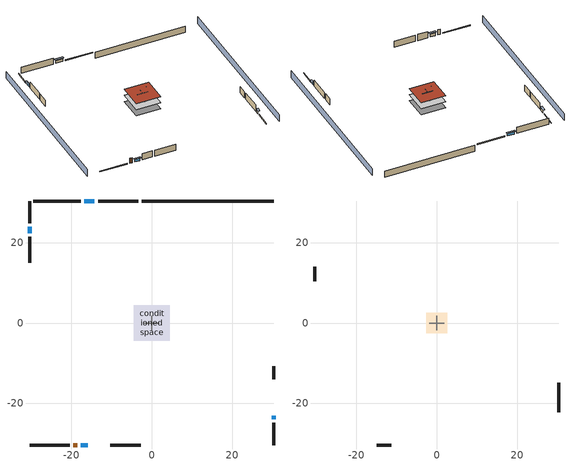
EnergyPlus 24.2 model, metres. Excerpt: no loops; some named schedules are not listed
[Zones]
conditioned space
 floor adiabatic (AdiabaticFloorConstruction): -4.44,-4.44 -4.44,4.44 4.44,4.44 4.44,-4.44 z0.3
 floor foundation (Slab2 construction): -4.44,-4.44 -4.44,4.44 4.44,4.44 4.44,-4.44 z-2.13
 wall outside (RimJoist1 construction): -3.37,30.33 -13.31,30.33 z0.3:0.61
 wall outside (RimJoist2 construction): 30.33,-30.33 30.33,-24.81 z0.3:0.61
 wall outside (RimJoist3 construction): -30.33,-30.33 -20.39,-30.33 z0.3:0.61
 wall outside (RimJoist4 construction): -30.33,30.33 -30.33,24.81 z0.3:0.61
 wall outside (AdiabaticWallConstruction 1): -19.46,-30.33 -18.54,-30.33 z0.3:2.34
 wall outside (AdiabaticWallConstruction): -14.23,30.33 -16.74,30.33 z0.3:1.43; 30.33,-23.88 30.33,-23.11 z0.3:1.31; -17.62,-30.33 -15.87,-30.33 z0.3:1.46; -30.33,23.88 -30.33,22.36 z0.3:1.34
 wall outside (Wall3 construction): -17.67,30.33 -29.4,30.33 z0.3:2.74
 wall outside (Wall4 construction): 30.33,-13.94 30.33,-10.75 z0.3:2.74
 wall outside (Wall7 construction): -10.35,-30.33 -2.72,-30.33 z0.3:2.74
 wall outside (Wall8 construction): -30.33,21.44 -30.33,14.92 z0.3:2.74
 wall foundation (FoundationWall1 construction): 30.33,30.33 -2.44,30.33 z-2.13:0.3
 wall to garage (Wall5 construction): -1.83,0 1.83,0 z0.3:2.74
 wall to garage (Wall6 construction): 0,-1.83 0,1.83 z0.3:2.74
 window (WindowConstruction): -14.24,30.33 -16.74,30.33 z0.3:1.43
 window (WindowConstruction 1): 30.33,-23.88 30.33,-23.11 z0.3:1.31
 window (WindowConstruction 2): -17.62,-30.33 -15.87,-30.33 z0.3:1.46
 window (WindowConstruction 3): -30.33,23.88 -30.33,22.36 z0.3:1.34
 door (Door): -19.46,-30.33 -18.55,-30.33 z0.3:2.34
 ceiling adiabatic (AdiabaticFloorConstruction): 4.44,-4.44 4.44,4.44 -4.44,4.44 -4.44,-4.44 z0.3
 roof outside (Roof2 construction): -4.44,4.44 -4.44,-4.44 4.44,-4.44 4.44,4.44 z2.74
garage
 floor foundation (Slab1 construction): -2.59,-2.59 -2.59,2.59 2.59,2.59 2.59,-2.59 z0
 wall outside (Wall1 construction): 30.33,-22.18 30.33,-14.87 z0.3:2.74
 wall outside (Wall2 construction): -14.94,-30.33 -11.28,-30.33 z0.3:2.74
 wall outside (Wall9 construction): -30.33,13.99 -30.33,10.33 z0.3:2.74
 roof outside (Roof1 construction): -2.59,2.59 -2.59,-2.59 2.59,-2.59 2.59,2.59 z2.74
shading: -34.9,30.33 -34.9,-30.33 / 34.9,-30.33 34.9,30.33 z0:2.74; -17.04,30.33 -13.93,30.33 -13.93,30.93 -17.04,30.93 z1.74; 30.33,-22.81 30.33,-24.18 30.93,-24.18 30.93,-22.81 z1.62; -15.56,-30.33 -17.92,-30.33 -17.92,-30.93 -15.56,-30.93 z1.77; -30.33,22.06 -30.33,24.18 -30.93,24.18 -30.93,22.06 z1.65
[Building]
Building 1: Terrain=Suburbs
[Site:Location]
Portland Intl Arpt_OR: Latitude {deg}=45.59; Longitude {deg}=-122.6; Time Zone {hr}=-8; Elevation {m}=33; Keep Site Location Information=Yes
[Site:GroundTemperature:Shallow]
10.2558, 8.96328, 8.85977, 9.47314, 11.9355, 14.3863, 16.5111, 17.8571, 17.9714, 16.8767, 14.8061, 12.4304
[Site:WaterMainsTemperature]
Calculation Method=Schedule; Temperature Schedule=mains temperature schedule
[Material] Roughness=Rough; Thermal Absorptance=0.9
Name | Thickness {m} | Conductivity {W/m-K} | Density {kg/m3} | Specific Heat {J/kg-K} | Solar Absorptance | Visible Absorptance
asphalt or fiberglass shingles | 0.00635 | 0.162714 | 1121.4 | 1465.45 | 0.85 | 0.85
concrete 4.0 in. | 0.1016 | 1.803125 | 2242.8 | 837.4 | 0.7 | 0.7
concrete 8.0 in. | 0.2032 | 1.803125 | 2242.8 | 837.4 | 0.7 | 0.7
door material | 0.04445 | 0.0612267 | 512.64 | 1214.23 | 0.7 | 0.7
floor covering | 0.0127 | 0.0450781 | 54.468 | 1339.84 | 0.9 | 0.9
floor covering 1 | 0.0127 | 0.0433444 | 54.468 | 1339.84 | 0.6 | 0.6
floor rigid ins; wall rigid ins | 0.512978 | 0.029427 | 32.04 | 1214.23 | 0.7 | 0.7
floor stud and cavity | 0.1397 | 1.75129 | 37.0049 | 1207.88 | 0.7 | 0.7
furniture material conditioned space 1; furniture material garage 1 | 0.1524 | 0.115458 | 640.8 | 1214.23 | 0.6 | 0.6
gypsum board | 0.0127 | 0.160291 | 801 | 837.4 | 0.6 | 0.6
gypsum board 1 | 0.0127 | 0.160291 | 801 | 837.4 | 0.7 | 0.7
osb sheathing 0.5 in. | 0.0127 | 0.115458 | 512.64 | 1214.23 | 0.6 | 0.6
osb sheathing 0.5 in. 1; osb sheathing 0.5 in. 2; osb sheathing 0.5 in. 3 | 0.0127 | 0.115458 | 512.64 | 1214.23 | 0.7 | 0.7
osb sheathing 0.75 in. | 0.01905 | 0.115458 | 512.64 | 1214.23 | 0.7 | 0.7
rim joist stud and cavity | 0.0508 | 0.178688 | 50.32683 | 1063.81 | 0.6 | 0.6
roof rigid ins | 0.00254769 | 0.029427 | 32.04 | 1214.23 | 0.7 | 0.7
roof rigid ins 1 | 0.051816 | 0.029427 | 32.04 | 1214.23 | 0.7 | 0.7
roof stud and cavity | 0.2032 | 0.133729 | 78.34581 | 1123.46 | 0.7 | 0.7
wall stud and cavity | 0.1397 | 0.727959 | 139.0536 | 1170.24 | 0.6 | 0.6
wall stud and cavity 1 | 0.1397 | 0.550994 | 139.0536 | 1170.24 | 0.7 | 0.7
wall stud and cavity 2 | 0.1397 | 0.335416 | 139.0536 | 1170.24 | 0.7 | 0.7
wall stud and cavity 3 | 0.0889 | 0.380278 | 52.3479 | 1209.89 | 0.7 | 0.7
wall stud and cavity 4 | 0.0889 | 0.391764 | 83.0341 | 1211.67 | 0.7 | 0.7
wood siding | 0.0254 | 0.102417 | 544.68 | 1172.36 | 0.85 | 0.85
wood siding 1; wood siding 2 | 0.0254 | 0.102417 | 544.68 | 1172.36 | 0.7 | 0.7
[WindowMaterial:SimpleGlazingSystem]
WindowMaterial: U-Factor {W/m2-K}=2.15764; Solar Heat Gain Coefficient=0.44
[Construction]
AdiabaticFloorConstruction: floor stud and cavity, floor rigid ins, osb sheathing 0.75 in., floor covering 1
AdiabaticWallConstruction: wood siding 1, wall rigid ins, wall stud and cavity 3, gypsum board
AdiabaticWallConstruction 1: wood siding 2, wall rigid ins, wall stud and cavity 3, gypsum board
Door: door material
FoundationWall1 construction: concrete 8.0 in., gypsum board 1
furniture construction conditioned space 1: furniture material conditioned space 1
furniture construction garage 1: furniture material garage 1
PartitionWallConstruction: gypsum board, wall stud and cavity 4, gypsum board
RimJoist1 construction; RimJoist2 construction; RimJoist3 construction; RimJoist4 construction: wood siding, rim joist stud and cavity
Roof1 construction: asphalt or fiberglass shingles, roof rigid ins, osb sheathing 0.5 in.
Roof2 construction: asphalt or fiberglass shingles, roof rigid ins 1, osb sheathing 0.75 in., roof stud and cavity, gypsum board
Slab1 construction: concrete 4.0 in.
Slab2 construction: concrete 4.0 in., floor covering
Wall1 construction; Wall2 construction: wood siding, osb sheathing 0.5 in. 1, wall stud and cavity
Wall3 construction; Wall4 construction: wood siding, osb sheathing 0.5 in. 1, wall stud and cavity 1, gypsum board
Wall5 construction: osb sheathing 0.5 in. 2, wall stud and cavity 2, gypsum board
Wall6 construction: osb sheathing 0.5 in. 3, wall stud and cavity 2, gypsum board
Wall7 construction; Wall8 construction: wood siding, osb sheathing 0.5 in. 3, wall stud and cavity 1, gypsum board
Wall9 construction: wood siding, osb sheathing 0.5 in. 3, wall stud and cavity
WindowConstruction; WindowConstruction 1; WindowConstruction 2; WindowConstruction 3: WindowMaterial
[Zone] Multiplier=1; Part of Total Floor Area=Yes
Name | Volume {m3}
conditioned space | 384.656
garage | 65.242
[Space]
Name | Zone | Volume {m3}
conditioned space 1 | conditioned space | 384.656
garage 1 | garage | 65.242
[SurfaceProperty:ExposedFoundationPerimeter] Exposed Perimeter Calculation Method=TotalExposedPerimeter
Name | Total Exposed Perimeter {m}
Slab2 | 32.766
Slab1 | 14.6304
[SurfaceProperty:IncidentSolarMultiplier] Incident Solar Multiplier=1; Incident Solar Multiplier Schedule=trans schedule winter=0.85 summer=0.7
Window1; Window2; Window3; Window4
[InternalMass]
Name | Construction | Zone or ZoneList | Space or SpaceList | Surface Area {m2}
furniture mass conditioned space 1 | furniture construction conditioned space 1 | conditioned space | conditioned space 1 | 63.09974
partition wall mass | PartitionWallConstruction | conditioned space | conditioned space 1 | 157.749
furniture mass garage 1 | furniture construction garage 1 | garage | garage 1 | 2.67561
[Lights] Design Level Calculation Method=LightingLevel; Return Air Fraction=0; Fraction Radiant=0.6; Fraction Visible=0.2; Fraction Replaceable=1
Name | Zone or ZoneList or Space or SpaceList | Schedule | Lighting Level {W}
interior lighting | conditioned space 1 | lighting_interior | 1046.05
garage lighting | garage 1 | lighting_garage | 53.7616
[People]
occupants: Zone or ZoneList or Space or SpaceList=conditioned space 1; Number of People Schedule=occupants; Number of People Calculation Method=People; Number of People=2; Fraction Radiant=0.314171; Sensible Heat Fraction=0.56303; Activity Level Schedule=occupants activity schedule; Carbon Dioxide Generation Rate {m3/s-W}=0; Enable ASHRAE 55 Comfort Warnings=No; Mean Radiant Temperature Calculation Type=EnclosureAveraged
[ElectricEquipment] Design Level Calculation Method=EquipmentLevel
Name | Zone or ZoneList or Space or SpaceList | Schedule | Design Level {W} | Fraction Latent | Fraction Radiant | Fraction Lost
clothes dryer | conditioned space 1 | clothes_dryer | 6965.73 | 0.015 | 0.081 | 0.85
clothes washer | conditioned space 1 | clothes_washer | 382.617 | 0.03 | 0.162 | 0.7
cooking range | conditioned space 1 | cooking_range | 1383.59 | 0.08 | 0.432 | 0.2
dishwasher | conditioned space 1 | dishwasher | 609.984 | 0.3 | 0.18 | 0.4
fridge | conditioned space 1 | fridge schedule | 49.4292 | 0 | 0.6 | 0
mech vent bath fan 0 | conditioned space 1 | mech vent bath fan 0 schedule | 30 | 0 | 0 | 1
mech vent house fan | conditioned space 1 | mech vent house fan schedule | 0 | 0 | 0 | 1
mech vent house fan cfis | conditioned space 1 | mech vent house fan cfis schedule | 0 | 0 | 0 | 0
mech vent range fan 0 | conditioned space 1 | mech vent range fan 0 schedule | 30 | 0 | 0 | 1
misc permanent spa heater | conditioned space 1 | misc permanent spa heater schedule | 341.201 | 0 | 0 | 1
misc permanent spa pump | conditioned space 1 | misc permanent spa pump schedule | 356.813 | 0 | 0 | 1
misc plug loads | conditioned space 1 | plug_loads_other | 323.176 | 0.021 | 0.558 | 0.049
misc tv | conditioned space 1 | plug_loads_tv | 411.949 | 0 | 0.6 | 0
whole house fan | conditioned space 1 | Always On Discrete | 0 | 0 | 0 | 1
freezer | garage 1 | freezer schedule | 194.914 | 0 | 0.6 | 0
[OtherEquipment] Zone or ZoneList or Space or SpaceList=conditioned space 1; Design Level Calculation Method=EquipmentLevel
Name | Fuel Type | Schedule | Design Level {W} | Fraction Latent | Fraction Radiant | Fraction Lost
clothes dryer 1 | Electricity | clothes_dryer | 0 | 0.015 | 0.081 | 0.85
cooking range 1 | Electricity | cooking_range | 0 | 0.08 | 0.432 | 0.2
general water use latent | None | general water use schedule | 44.1266 | 1 | 0 | 0
general water use sensible | None | general water use schedule | -43.4886 | 0 | 0.6 | 0
mech vent house fan latent load; water heater lat | None | Always On Discrete | 0 | 1 | 0 | 0
mech vent house fan sensible load; water heater sens | None | Always On Discrete | 0 | 0 | 0 | 0
water heater energy adjustment1 | Electricity | Always On Discrete | 0.01 | 0 | 0 | 1
[ZoneInfiltration:DesignFlowRate] Zone or ZoneList or Space or SpaceList=conditioned space 1; Schedule=Always On Discrete; Design Flow Rate Calculation Method=Flow/Zone; Design Flow Rate {m3/s}=0
infil flow; natural vent flow; whole house fan flow
[ZoneInfiltration:EffectiveLeakageArea]
infil garage 1: Zone or Space=garage 1; Schedule=Always On Discrete; Effective Air Leakage Area {cm2}=203.878; Stack Coefficient=0.000129147; Wind Coefficient=4.64657e-05
[AvailabilityManager:Scheduled]
room ac airloop Availability Manager: Schedule=Always On Discrete
[WaterUse:Equipment]
dishwasher: Peak Flow Rate {m3/s}=8.20285e-06; Flow Rate Fraction Schedule=hot_water_dishwasher
[Foundation:Kiva] Wall Depth Below Slab {m}=0.2032
Name | Initial Indoor Air Temperature {C} | Wall Height Above Grade {m}
Foundation Kiva 1 | 13.4258 | 0.1016
Foundation Kiva 2 | 20 | 0.3048
[Foundation:Kiva:Settings]
Soil Conductivity {W/m-K}=1.3848; Soil Density {kg/m3}=1842.3; Soil Specific Heat {J/kg-K}=418.7; Ground Solar Absorptivity=0.9; Ground Thermal Absorptivity=0.9; Ground Surface Roughness {m}=0.03; Far-Field Width {m}=40; Deep-Ground Boundary Condition=ZeroFlux; Deep-Ground Depth {m}=40; Minimum Cell Dimension {m}=0.2; Maximum Cell Growth Coefficient=3; Simulation Timestep=Timestep
[Exterior:Lights]
exterior lighting: Schedule=exterior lighting schedule; Design Level {W}=42.5523
[EnergyManagementSystem:GlobalVariable]
infil_program_Qfan
infil_program_Qinf
natural_vent_program_Qnv
natural_vent_program_Qwhf
room_ac_airloop_Fan_RTF
[EnergyManagementSystem:Sensor]
Name | Output:Variable or Output:Meter Index Key | Output:Variable or Output:Meter
airflow_gain | infil flow | Infiltration Sensible Heat Gain Energy
airflow_gain_1 | natural vent flow | Infiltration Sensible Heat Gain Energy
airflow_gain_2 | whole house fan flow | Infiltration Sensible Heat Gain Energy
airflow_loss | infil flow | Infiltration Sensible Heat Loss Energy
airflow_loss_1 | natural vent flow | Infiltration Sensible Heat Loss Energy
airflow_loss_2 | whole house fan flow | Infiltration Sensible Heat Loss Energy
clg_load_cond |  | Cooling:EnergyTransfer:Zone:CONDITIONED SPACE
clg_sp_s; clg_sp_s_1 | cooling setpoint | Schedule Value
clothes_dryer_exhaust_0_sch_s | clothes_dryer | Schedule Value
cool_season | cooling season schedule | Schedule Value
htg_load_cond |  | Heating:EnergyTransfer:Zone:CONDITIONED SPACE
htg_sp_s; htg_sp_s_1 | heating setpoint | Schedule Value
ig_ee_conv | clothes dryer | Electric Equipment Convective Heating Energy
ig_ee_conv_2 | cooking range | Electric Equipment Convective Heating Energy
ig_ee_conv_3 | dishwasher | Electric Equipment Convective Heating Energy
ig_ee_conv_4 | fridge | Electric Equipment Convective Heating Energy
ig_ee_conv_5 | misc permanent spa heater | Electric Equipment Convective Heating Energy
ig_ee_conv_6 | misc permanent spa pump | Electric Equipment Convective Heating Energy
ig_ee_conv_7 | misc plug loads | Electric Equipment Convective Heating Energy
ig_ee_conv_8 | misc tv | Electric Equipment Convective Heating Energy
ig_ee_conv_9 | whole house fan | Electric Equipment Convective Heating Energy
ig_ee_rad | clothes dryer | Electric Equipment Radiant Heating Energy
ig_ee_rad_2 | cooking range | Electric Equipment Radiant Heating Energy
ig_ee_rad_3 | dishwasher | Electric Equipment Radiant Heating Energy
ig_ee_rad_4 | fridge | Electric Equipment Radiant Heating Energy
ig_ee_rad_5 | misc permanent spa heater | Electric Equipment Radiant Heating Energy
ig_ee_rad_6 | misc permanent spa pump | Electric Equipment Radiant Heating Energy
ig_ee_rad_7 | misc plug loads | Electric Equipment Radiant Heating Energy
ig_ee_rad_8 | misc tv | Electric Equipment Radiant Heating Energy
ig_ee_rad_9 | whole house fan | Electric Equipment Radiant Heating Energy
ig_lgt_conv | interior lighting | Lights Convective Heating Energy
ig_lgt_rad | interior lighting | Lights Radiant Heating Energy
ig_lgt_vis | interior lighting | Lights Visible Radiation Heating Energy
ig_oe_conv | clothes dryer 1 | Other Equipment Convective Heating Energy
ig_oe_conv_1 | cooking range 1 | Other Equipment Convective Heating Energy
ig_oe_conv_2 | general water use latent | Other Equipment Convective Heating Energy
ig_oe_conv_3 | general water use sensible | Other Equipment Convective Heating Energy
ig_oe_conv_4 | water heater energy adjustment1 | Other Equipment Convective Heating Energy
ig_oe_conv_5 | water heater lat | Other Equipment Convective Heating Energy
ig_oe_conv_6 | water heater sens | Other Equipment Convective Heating Energy
ig_oe_rad | clothes dryer 1 | Other Equipment Radiant Heating Energy
ig_oe_rad_1 | cooking range 1 | Other Equipment Radiant Heating Energy
ig_oe_rad_2 | general water use latent | Other Equipment Radiant Heating Energy
ig_oe_rad_3 | general water use sensible | Other Equipment Radiant Heating Energy
ig_oe_rad_4 | water heater energy adjustment1 | Other Equipment Radiant Heating Energy
ig_oe_rad_5 | water heater lat | Other Equipment Radiant Heating Energy
ig_oe_rad_6 | water heater sens | Other Equipment Radiant Heating Energy
ig_ppl_conv | occupants | People Convective Heating Energy
ig_ppl_rad | occupants | People Radiant Heating Energy
im_conv | furniture mass conditioned space 1 | Surface Inside Face Convection Heat Gain Energy
im_conv_1 | partition wall mass | Surface Inside Face Convection Heat Gain Energy
im_ig | furniture mass conditioned space 1 | Surface Inside Face Internal Gains Radiation Heat Gain Energy
im_ig_1 | partition wall mass | Surface Inside Face Internal Gains Radiation Heat Gain Energy
im_lgt | furniture mass conditioned space 1 | Surface Inside Face Lights Radiation Heat Gain Energy
im_lgt_1 | partition wall mass | Surface Inside Face Lights Radiation Heat Gain Energy
im_sol | furniture mass conditioned space 1 | Surface Inside Face Solar Radiation Heat Gain Energy
im_sol_1 | partition wall mass | Surface Inside Face Solar Radiation Heat Gain Energy
im_surf | furniture mass conditioned space 1 | Surface Inside Face Net Surface Thermal Radiation Heat Gain Energy
im_surf_1 | partition wall mass | Surface Inside Face Net Surface Thermal Radiation Heat Gain Energy
mech_vent_bath_fan_0_sch_s | mech vent bath fan 0 schedule | Schedule Value
mech_vent_range_fan_0_sch_s | mech vent range fan 0 schedule | Schedule Value
mv_conv | mech vent bath fan 0 | Electric Equipment Convective Heating Energy
mv_conv_1 | mech vent house fan | Electric Equipment Convective Heating Energy
mv_conv_2 | mech vent house fan cfis | Electric Equipment Convective Heating Energy
mv_conv_3 | mech vent range fan 0 | Electric Equipment Convective Heating Energy
mv_conv_4 | mech vent house fan latent load | Other Equipment Convective Heating Energy
mv_conv_5 | mech vent house fan sensible load | Other Equipment Convective Heating Energy
mv_rad | mech vent bath fan 0 | Electric Equipment Radiant Heating Energy
mv_rad_1 | mech vent house fan | Electric Equipment Radiant Heating Energy
mv_rad_2 | mech vent house fan cfis | Electric Equipment Radiant Heating Energy
mv_rad_3 | mech vent range fan 0 | Electric Equipment Radiant Heating Energy
mv_rad_4 | mech vent house fan latent load | Other Equipment Radiant Heating Energy
mv_rad_5 | mech vent house fan sensible load | Other Equipment Radiant Heating Energy
natural_vent_s | natural vent schedule | Schedule Value
out_pb_s |  | Site Outdoor Air Barometric Pressure
out_wt_s |  | Site Outdoor Air Humidity Ratio
site_vw_s |  | Site Wind Speed
ss_back_out | Window1 | Surface Window Shortwave from Zone Back Out Window Heat Transfer Rate
ss_back_out_1 | Window2 | Surface Window Shortwave from Zone Back Out Window Heat Transfer Rate
ss_back_out_2 | Window3 | Surface Window Shortwave from Zone Back Out Window Heat Transfer Rate
ss_back_out_3 | Window4 | Surface Window Shortwave from Zone Back Out Window Heat Transfer Rate
ss_conv | Door1 | Surface Inside Face Convection Heat Gain Energy
ss_conv_1 | Window1 | Surface Inside Face Convection Heat Gain Energy
ss_conv_2 | Window2 | Surface Inside Face Convection Heat Gain Energy
ss_conv_3 | Window3 | Surface Inside Face Convection Heat Gain Energy
ss_conv_4 | Window4 | Surface Inside Face Convection Heat Gain Energy
ss_ig | Door1 | Surface Inside Face Internal Gains Radiation Heat Gain Energy
ss_ig_1 | Window1 | Surface Inside Face Internal Gains Radiation Heat Gain Energy
ss_ig_2 | Window2 | Surface Inside Face Internal Gains Radiation Heat Gain Energy
ss_ig_3 | Window3 | Surface Inside Face Internal Gains Radiation Heat Gain Energy
ss_ig_4 | Window4 | Surface Inside Face Internal Gains Radiation Heat Gain Energy
ss_lgt | Door1 | Surface Inside Face Lights Radiation Heat Gain Energy
ss_sol | Door1 | Surface Inside Face Solar Radiation Heat Gain Energy
ss_surf | Door1 | Surface Inside Face Net Surface Thermal Radiation Heat Gain Energy
ss_surf_1 | Window1 | Surface Inside Face Net Surface Thermal Radiation Heat Gain Energy
ss_surf_2 | Window2 | Surface Inside Face Net Surface Thermal Radiation Heat Gain Energy
ss_surf_3 | Window3 | Surface Inside Face Net Surface Thermal Radiation Heat Gain Energy
ss_surf_4 | Window4 | Surface Inside Face Net Surface Thermal Radiation Heat Gain Energy
ss_trans_in | Window1 | Surface Window Transmitted Solar Radiation Rate
ss_trans_in_1 | Window2 | Surface Window Transmitted Solar Radiation Rate
ss_trans_in_2 | Window3 | Surface Window Transmitted Solar Radiation Rate
ss_trans_in_3 | Window4 | Surface Window Transmitted Solar Radiation Rate
ss_trans_out | Window1 | Surface Inside Face Initial Transmitted Diffuse Transmitted Out Window Solar Radiation Rate
ss_trans_out_1 | Window2 | Surface Inside Face Initial Transmitted Diffuse Transmitted Out Window Solar Radiation Rate
ss_trans_out_2 | Window3 | Surface Inside Face Initial Transmitted Diffuse Transmitted Out Window Solar Radiation Rate
ss_trans_out_3 | Window4 | Surface Inside Face Initial Transmitted Diffuse Transmitted Out Window Solar Radiation Rate
s_conv | FoundationWall1 | Surface Inside Face Convection Heat Gain Energy
s_conv_1 | inferred conditioned ceiling | Surface Inside Face Convection Heat Gain Energy
s_conv_10 | Wall4 | Surface Inside Face Convection Heat Gain Energy
s_conv_11 | Wall5 | Surface Inside Face Convection Heat Gain Energy
s_conv_12 | Wall6 | Surface Inside Face Convection Heat Gain Energy
s_conv_13 | Wall7 | Surface Inside Face Convection Heat Gain Energy
s_conv_14 | Wall8 | Surface Inside Face Convection Heat Gain Energy
s_conv_2 | inferred conditioned floor | Surface Inside Face Convection Heat Gain Energy
s_conv_3 | RimJoist1 | Surface Inside Face Convection Heat Gain Energy
s_conv_4 | RimJoist2 | Surface Inside Face Convection Heat Gain Energy
s_conv_5 | RimJoist3 | Surface Inside Face Convection Heat Gain Energy
s_conv_6 | RimJoist4 | Surface Inside Face Convection Heat Gain Energy
s_conv_7 | Roof2 | Surface Inside Face Convection Heat Gain Energy
s_conv_8 | Slab2 | Surface Inside Face Convection Heat Gain Energy
s_conv_9 | Wall3 | Surface Inside Face Convection Heat Gain Energy
s_ig | FoundationWall1 | Surface Inside Face Internal Gains Radiation Heat Gain Energy
s_ig_1 | inferred conditioned ceiling | Surface Inside Face Internal Gains Radiation Heat Gain Energy
s_ig_10 | Wall4 | Surface Inside Face Internal Gains Radiation Heat Gain Energy
s_ig_11 | Wall5 | Surface Inside Face Internal Gains Radiation Heat Gain Energy
s_ig_12 | Wall6 | Surface Inside Face Internal Gains Radiation Heat Gain Energy
s_ig_13 | Wall7 | Surface Inside Face Internal Gains Radiation Heat Gain Energy
s_ig_14 | Wall8 | Surface Inside Face Internal Gains Radiation Heat Gain Energy
s_ig_2 | inferred conditioned floor | Surface Inside Face Internal Gains Radiation Heat Gain Energy
s_ig_3 | RimJoist1 | Surface Inside Face Internal Gains Radiation Heat Gain Energy
s_ig_4 | RimJoist2 | Surface Inside Face Internal Gains Radiation Heat Gain Energy
s_ig_5 | RimJoist3 | Surface Inside Face Internal Gains Radiation Heat Gain Energy
s_ig_6 | RimJoist4 | Surface Inside Face Internal Gains Radiation Heat Gain Energy
s_ig_7 | Roof2 | Surface Inside Face Internal Gains Radiation Heat Gain Energy
s_ig_8 | Slab2 | Surface Inside Face Internal Gains Radiation Heat Gain Energy
s_ig_9 | Wall3 | Surface Inside Face Internal Gains Radiation Heat Gain Energy
s_lgt | FoundationWall1 | Surface Inside Face Lights Radiation Heat Gain Energy
s_lgt_1 | inferred conditioned ceiling | Surface Inside Face Lights Radiation Heat Gain Energy
s_lgt_10 | Wall4 | Surface Inside Face Lights Radiation Heat Gain Energy
s_lgt_11 | Wall5 | Surface Inside Face Lights Radiation Heat Gain Energy
s_lgt_12 | Wall6 | Surface Inside Face Lights Radiation Heat Gain Energy
s_lgt_13 | Wall7 | Surface Inside Face Lights Radiation Heat Gain Energy
s_lgt_14 | Wall8 | Surface Inside Face Lights Radiation Heat Gain Energy
s_lgt_2 | inferred conditioned floor | Surface Inside Face Lights Radiation Heat Gain Energy
s_lgt_3 | RimJoist1 | Surface Inside Face Lights Radiation Heat Gain Energy
s_lgt_4 | RimJoist2 | Surface Inside Face Lights Radiation Heat Gain Energy
s_lgt_5 | RimJoist3 | Surface Inside Face Lights Radiation Heat Gain Energy
s_lgt_6 | RimJoist4 | Surface Inside Face Lights Radiation Heat Gain Energy
s_lgt_7 | Roof2 | Surface Inside Face Lights Radiation Heat Gain Energy
s_lgt_8 | Slab2 | Surface Inside Face Lights Radiation Heat Gain Energy
s_lgt_9 | Wall3 | Surface Inside Face Lights Radiation Heat Gain Energy
s_sol | FoundationWall1 | Surface Inside Face Solar Radiation Heat Gain Energy
s_sol_1 | inferred conditioned ceiling | Surface Inside Face Solar Radiation Heat Gain Energy
s_sol_10 | Wall4 | Surface Inside Face Solar Radiation Heat Gain Energy
s_sol_11 | Wall5 | Surface Inside Face Solar Radiation Heat Gain Energy
s_sol_12 | Wall6 | Surface Inside Face Solar Radiation Heat Gain Energy
s_sol_13 | Wall7 | Surface Inside Face Solar Radiation Heat Gain Energy
s_sol_14 | Wall8 | Surface Inside Face Solar Radiation Heat Gain Energy
s_sol_2 | inferred conditioned floor | Surface Inside Face Solar Radiation Heat Gain Energy
s_sol_3 | RimJoist1 | Surface Inside Face Solar Radiation Heat Gain Energy
s_sol_4 | RimJoist2 | Surface Inside Face Solar Radiation Heat Gain Energy
s_sol_5 | RimJoist3 | Surface Inside Face Solar Radiation Heat Gain Energy
s_sol_6 | RimJoist4 | Surface Inside Face Solar Radiation Heat Gain Energy
s_sol_7 | Roof2 | Surface Inside Face Solar Radiation Heat Gain Energy
s_sol_8 | Slab2 | Surface Inside Face Solar Radiation Heat Gain Energy
s_sol_9 | Wall3 | Surface Inside Face Solar Radiation Heat Gain Energy
s_surf | FoundationWall1 | Surface Inside Face Net Surface Thermal Radiation Heat Gain Energy
s_surf_1 | inferred conditioned ceiling | Surface Inside Face Net Surface Thermal Radiation Heat Gain Energy
s_surf_10 | Wall4 | Surface Inside Face Net Surface Thermal Radiation Heat Gain Energy
s_surf_11 | Wall5 | Surface Inside Face Net Surface Thermal Radiation Heat Gain Energy
s_surf_12 | Wall6 | Surface Inside Face Net Surface Thermal Radiation Heat Gain Energy
s_surf_13 | Wall7 | Surface Inside Face Net Surface Thermal Radiation Heat Gain Energy
s_surf_14 | Wall8 | Surface Inside Face Net Surface Thermal Radiation Heat Gain Energy
s_surf_2 | inferred conditioned floor | Surface Inside Face Net Surface Thermal Radiation Heat Gain Energy
s_surf_3 | RimJoist1 | Surface Inside Face Net Surface Thermal Radiation Heat Gain Energy
s_surf_4 | RimJoist2 | Surface Inside Face Net Surface Thermal Radiation Heat Gain Energy
